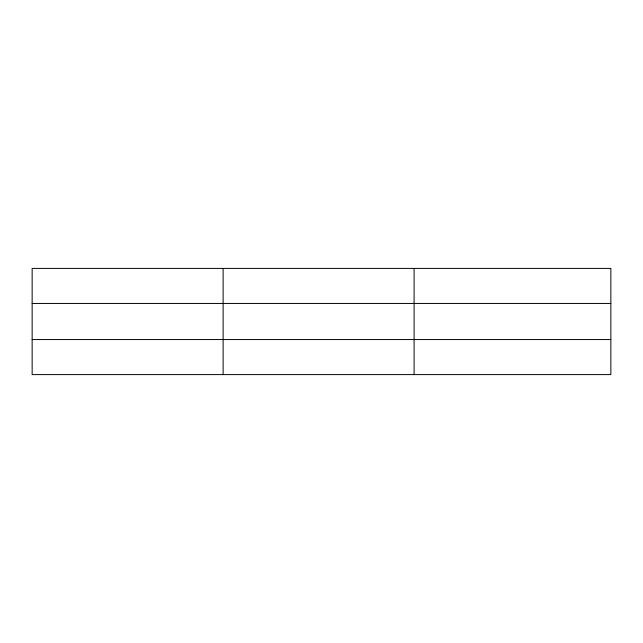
<?xml version="1.0" encoding="UTF-8"?>
<svg xmlns="http://www.w3.org/2000/svg" width="643" height="643" viewBox="0 0 643 643"><rect width="100%" height="100%" fill="white"/><g stroke="black" fill="none" stroke-linecap="round" stroke-linejoin="round"><path stroke-width="0.96" d="M223.121 268.404L223.121 374.596M414.092 268.404L414.092 374.596M610.85 339.552L610.85 374.596L32.15 374.596L32.15 268.404L610.85 268.404L610.85 339.552L32.15 339.552M32.15 303.448L610.85 303.448"/></g></svg>
